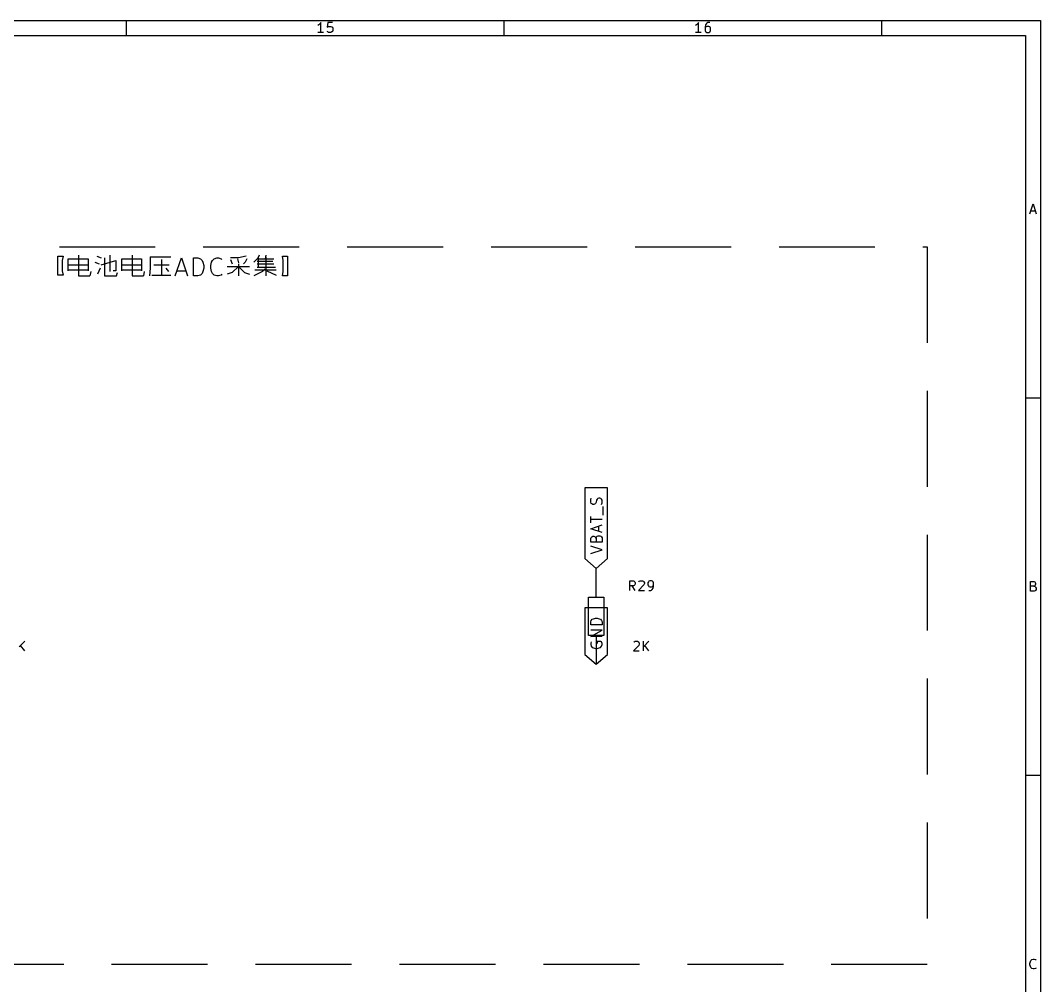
# Model space of a CAD drawing. Extents: x 0.4 to 37.4, y -23 to -0.4.
# Drawn here: x 27.4 to 32.72, y -5.43 to -0.39 of the extents above; entities that cross this region are included whole.
import ezdxf

# ---------------------------------------------------------------- set-up
doc = ezdxf.new("R2010")
doc.units = 0
doc.header["$MEASUREMENT"] = 0
doc.linetypes.add('DASHED', pattern=[0.75, 0.5, -0.25])
for name, color, linetype in [('BLUE3', 171, 'CONTINUOUS'), ('CYAN2', 4, 'CONTINUOUS'), ('GREEN3', 91, 'CONTINUOUS'), ('RED2', 1, 'CONTINUOUS')]:
    doc.layers.add(name, color=color, linetype=linetype)

msp = doc.modelspace()

# ---------------------------------------------------------------- linework, layer by layer
at = {"layer": 'BLUE3', "linetype": 'DASHED'}
for p, q in [((25.3535, -1.5748), (32.126, -1.5748)), ((32.126, -1.5748), (32.126, -5.315)), ((32.126, -5.315), (25.3535, -5.315))]:
    msp.add_line(p, q, dxfattribs=at)
at = {"layer": 'BLUE3', "linetype": 'CONTINUOUS'}
for p, q in [((27.5957, -1.6223), (27.6227, -1.6223)), ((27.5957, -1.7213), (27.5957, -1.6223)), ((27.6227, -1.6223), (27.6182, -1.6448)), ((27.6182, -1.6448), (27.6182, -1.6718)), ((27.6497, -1.6988), (27.6497, -1.6358)), ((27.6497, -1.6358), (27.7531, -1.6358)), ((27.7037, -1.6178), (27.7037, -1.7258)), ((27.7531, -1.6358), (27.7531, -1.6988)), ((27.7981, -1.6223), (27.8206, -1.6313)), ((27.8206, -1.6673), (27.8971, -1.6448)), ((27.8386, -1.6313), (27.8386, -1.7258)), ((27.8656, -1.6178), (27.8656, -1.7033)), ((27.8971, -1.6448), (27.8971, -1.6853)), ((27.9286, -1.6988), (27.9286, -1.6358)), ((27.9286, -1.6358), (28.0321, -1.6358)), ((27.9826, -1.6178), (27.9826, -1.7258)), ((28.0321, -1.6358), (28.0321, -1.6988)), ((28.0771, -1.6268), (28.1851, -1.6268)), ((28.0771, -1.6268), (28.0771, -1.6853)), ((28.1356, -1.6403), (28.1356, -1.7213)), ((28.2076, -1.7258), (28.2391, -1.6313)), ((28.2391, -1.6313), (28.2706, -1.7258)), ((28.3021, -1.7258), (28.3021, -1.6313)), ((28.3021, -1.6313), (28.3246, -1.6313)), ((28.3246, -1.6313), (28.3381, -1.6358)), ((28.3381, -1.6358), (28.3471, -1.6448)), ((28.3471, -1.6448), (28.3516, -1.6538)), ((28.3966, -1.6538), (28.4011, -1.6448)), ((28.4011, -1.6448), (28.4101, -1.6358)), ((28.4101, -1.6358), (28.4236, -1.6313)), ((28.4236, -1.6313), (28.4326, -1.6313)), ((28.4326, -1.6313), (28.4461, -1.6358)), ((28.4461, -1.6358), (28.4506, -1.6403)), ((28.5361, -1.6313), (28.4956, -1.6313)), ((28.4956, -1.6403), (28.5046, -1.6628)), ((28.5316, -1.6358), (28.5361, -1.6583)), ((28.5765, -1.6223), (28.5361, -1.6313)), ((28.581, -1.6358), (28.572, -1.6538)), ((28.6395, -1.6313), (28.617, -1.6538)), ((28.644, -1.6178), (28.635, -1.6403)), ((28.635, -1.6358), (28.7205, -1.6358)), ((28.6395, -1.6313), (28.6395, -1.6808)), ((28.68, -1.6178), (28.6755, -1.6358)), ((28.68, -1.6268), (28.68, -1.7258)), ((28.7655, -1.6223), (28.7925, -1.6223)), ((28.77, -1.6448), (28.7655, -1.6223)), ((28.77, -1.7033), (28.77, -1.6448)), ((28.7925, -1.6223), (28.7925, -1.7258)), ((27.6182, -1.6718), (27.6182, -1.6988)), ((27.6182, -1.6988), (27.6227, -1.7213)), ((27.6497, -1.6673), (27.7531, -1.6673)), ((27.6497, -1.6943), (27.7531, -1.6943)), ((27.7891, -1.6538), (27.8116, -1.6628)), ((27.8161, -1.6853), (27.8026, -1.7168)), ((27.8971, -1.6988), (27.8836, -1.6988)), ((27.8971, -1.6853), (27.8971, -1.6988)), ((27.9286, -1.6673), (28.0321, -1.6673)), ((27.9286, -1.6943), (28.0321, -1.6943)), ((28.0771, -1.6853), (28.0726, -1.7258)), ((28.0951, -1.6673), (28.1761, -1.6673)), ((28.1581, -1.6853), (28.1716, -1.7033)), ((28.2166, -1.6988), (28.2616, -1.6988)), ((28.3516, -1.6538), (28.3561, -1.6718)), ((28.3561, -1.6853), (28.3516, -1.7033)), ((28.3561, -1.6718), (28.3561, -1.6853)), ((28.3921, -1.6718), (28.3966, -1.6538)), ((28.3921, -1.6853), (28.3921, -1.6718)), ((28.3966, -1.7033), (28.3921, -1.6853)), ((28.4776, -1.6763), (28.5945, -1.6763)), ((28.5361, -1.6763), (28.5046, -1.7078)), ((28.5361, -1.6628), (28.5361, -1.7258)), ((28.5361, -1.6763), (28.5675, -1.7078)), ((28.572, -1.6538), (28.5631, -1.6628)), ((28.6215, -1.6943), (28.734, -1.6943)), ((28.635, -1.6493), (28.716, -1.6493)), ((28.635, -1.6628), (28.7205, -1.6628)), ((28.635, -1.6808), (28.7295, -1.6808)), ((28.6755, -1.6898), (28.662, -1.7033)), ((28.6845, -1.6988), (28.734, -1.7213)), ((27.6227, -1.7213), (27.5957, -1.7213)), ((27.7037, -1.7258), (27.7621, -1.7258)), ((27.7666, -1.7033), (27.7621, -1.7258)), ((27.8386, -1.7258), (27.9016, -1.7258)), ((27.9016, -1.7258), (27.9061, -1.7078)), ((27.9826, -1.7258), (28.0411, -1.7258)), ((28.0456, -1.7033), (28.0411, -1.7258)), ((28.0861, -1.7213), (28.1851, -1.7213)), ((28.3246, -1.7258), (28.3021, -1.7258)), ((28.3381, -1.7213), (28.3246, -1.7258)), ((28.3471, -1.7123), (28.3381, -1.7213)), ((28.3516, -1.7033), (28.3471, -1.7123)), ((28.4011, -1.7123), (28.3966, -1.7033)), ((28.4101, -1.7213), (28.4011, -1.7123)), ((28.4236, -1.7258), (28.4101, -1.7213)), ((28.4326, -1.7258), (28.4236, -1.7258)), ((28.4461, -1.7213), (28.4326, -1.7258)), ((28.4506, -1.7168), (28.4461, -1.7213)), ((28.5046, -1.7078), (28.4776, -1.7168)), ((28.5675, -1.7078), (28.5945, -1.7168)), ((28.662, -1.7033), (28.617, -1.7258)), ((28.7655, -1.7258), (28.77, -1.7033)), ((28.7925, -1.7258), (28.7655, -1.7258))]:
    msp.add_line(p, q, dxfattribs=at)
at = {"layer": 'CYAN2', "linetype": 'CONTINUOUS'}
for p, q in [((30.5755, -3.3653), (30.5755, -3.3153)), ((30.5755, -3.3153), (30.5946, -3.3153)), ((30.5946, -3.3415), (30.5755, -3.3415)), ((30.6041, -3.3653), (30.5874, -3.3415)), ((30.5946, -3.3153), (30.5993, -3.3177)), ((30.5993, -3.3391), (30.5946, -3.3415)), ((30.5993, -3.3177), (30.6017, -3.3201)), ((30.6017, -3.3368), (30.5993, -3.3391)), ((30.6017, -3.3201), (30.6041, -3.3248)), ((30.6041, -3.332), (30.6017, -3.3368)), ((30.6041, -3.3248), (30.6041, -3.332)), ((30.6493, -3.3368), (30.6207, -3.3653)), ((30.6231, -3.3201), (30.6255, -3.3177)), ((30.6255, -3.3177), (30.6303, -3.3153)), ((30.6303, -3.3153), (30.6422, -3.3153)), ((30.6422, -3.3153), (30.6469, -3.3177)), ((30.6469, -3.3177), (30.6493, -3.3201)), ((30.6493, -3.3201), (30.6517, -3.3248)), ((30.6517, -3.3296), (30.6493, -3.3368)), ((30.6517, -3.3248), (30.6517, -3.3296)), ((30.6731, -3.3201), (30.6707, -3.3248)), ((30.6707, -3.3248), (30.6707, -3.3368)), ((30.6707, -3.3368), (30.6731, -3.3415)), ((30.6755, -3.3177), (30.6731, -3.3201)), ((30.6731, -3.3415), (30.6755, -3.3439)), ((30.6803, -3.3153), (30.6755, -3.3177)), ((30.6755, -3.3439), (30.6803, -3.3463)), ((30.6898, -3.3153), (30.6803, -3.3153)), ((30.6803, -3.3463), (30.6898, -3.3463)), ((30.6946, -3.3177), (30.6898, -3.3153)), ((30.6898, -3.3463), (30.6946, -3.3439)), ((30.6969, -3.3201), (30.6946, -3.3177)), ((30.6946, -3.3439), (30.6969, -3.3415)), ((30.6993, -3.3248), (30.6969, -3.3201)), ((30.6969, -3.3415), (30.6993, -3.3368)), ((30.6969, -3.3534), (30.6993, -3.3439)), ((30.6993, -3.3439), (30.6993, -3.3248)), ((30.6207, -3.3653), (30.6517, -3.3653)), ((30.6755, -3.3653), (30.685, -3.3653)), ((30.685, -3.3653), (30.6898, -3.3629)), ((30.6898, -3.3629), (30.6922, -3.3606)), ((30.6922, -3.3606), (30.6969, -3.3534)), ((27.4231, -3.6303), (27.3946, -3.6589)), ((27.4231, -3.6803), (27.4017, -3.6517)), ((30.6231, -3.6517), (30.5946, -3.6803)), ((30.5969, -3.635), (30.5993, -3.6327)), ((30.5993, -3.6327), (30.6041, -3.6303)), ((30.6041, -3.6303), (30.616, -3.6303)), ((30.616, -3.6303), (30.6207, -3.6327)), ((30.6207, -3.6327), (30.6231, -3.635)), ((30.6231, -3.635), (30.6255, -3.6398)), ((30.6255, -3.6446), (30.6231, -3.6517)), ((30.6255, -3.6398), (30.6255, -3.6446)), ((30.6469, -3.6803), (30.6469, -3.6303)), ((30.6755, -3.6303), (30.6469, -3.6589)), ((30.6755, -3.6803), (30.6541, -3.6517)), ((30.5946, -3.6803), (30.6255, -3.6803))]:
    msp.add_line(p, q, dxfattribs=at)
at = {"layer": 'GREEN3', "linetype": 'CONTINUOUS'}
for p, q in [((30.4, -3.35), (30.4, -3.25)), ((30.4, -3.65), (30.4, -3.75))]:
    msp.add_line(p, q, dxfattribs=at)
at = {"layer": 'RED2', "linetype": 'CONTINUOUS'}
for p, q in [((0.3937, -0.3937), (32.7165, -0.3937)), ((27.9528, -0.4724), (27.9528, -0.3937)), ((28.9555, -0.4174), (28.9506, -0.4199)), ((28.9604, -0.4126), (28.9555, -0.4174)), ((28.9653, -0.4053), (28.9604, -0.4126)), ((28.9653, -0.4564), (28.9653, -0.4053)), ((29.0018, -0.4053), (28.9994, -0.4296)), ((29.0262, -0.4053), (29.0018, -0.4053)), ((29.0018, -0.4272), (29.0067, -0.4248)), ((29.0067, -0.4248), (29.0189, -0.4248)), ((29.0189, -0.4248), (29.0238, -0.4272)), ((29.9213, -0.4724), (29.9213, -0.3937)), ((30.924, -0.4174), (30.9191, -0.4199)), ((30.9289, -0.4126), (30.924, -0.4174)), ((30.9338, -0.4053), (30.9289, -0.4126)), ((30.9338, -0.4564), (30.9338, -0.4053)), ((30.9703, -0.4174), (30.9679, -0.4272)), ((30.9752, -0.4101), (30.9703, -0.4174)), ((30.9776, -0.4248), (30.9728, -0.4272)), ((30.9776, -0.4077), (30.9752, -0.4101)), ((30.9825, -0.4053), (30.9776, -0.4077)), ((30.9874, -0.4248), (30.9776, -0.4248)), ((30.9923, -0.4053), (30.9825, -0.4053)), ((30.9923, -0.4272), (30.9874, -0.4248)), ((31.8898, -0.4724), (31.8898, -0.3937)), ((32.7165, -0.3937), (32.7165, -22.9921)), ((0.4724, -0.4724), (32.6378, -0.4724)), ((28.9799, -0.4564), (28.9506, -0.4564)), ((28.9994, -0.4296), (29.0018, -0.4272)), ((29.0018, -0.454), (28.9994, -0.4516)), ((29.0067, -0.4564), (29.0018, -0.454)), ((29.0189, -0.4564), (29.0067, -0.4564)), ((29.0238, -0.454), (29.0189, -0.4564)), ((29.0238, -0.4272), (29.0262, -0.4296)), ((29.0262, -0.4516), (29.0238, -0.454)), ((29.0262, -0.4296), (29.0286, -0.4345)), ((29.0286, -0.4467), (29.0262, -0.4516)), ((29.0286, -0.4345), (29.0286, -0.4467)), ((30.9484, -0.4564), (30.9191, -0.4564)), ((30.9679, -0.4272), (30.9679, -0.4467)), ((30.9703, -0.4296), (30.9679, -0.4345)), ((30.9679, -0.4467), (30.9703, -0.4516)), ((30.9728, -0.4272), (30.9703, -0.4296)), ((30.9703, -0.4516), (30.9728, -0.454)), ((30.9728, -0.454), (30.9776, -0.4564)), ((30.9776, -0.4564), (30.9874, -0.4564)), ((30.9874, -0.4564), (30.9923, -0.454)), ((30.9947, -0.4296), (30.9923, -0.4272)), ((30.9923, -0.454), (30.9947, -0.4516)), ((30.9971, -0.4345), (30.9947, -0.4296)), ((30.9947, -0.4516), (30.9971, -0.4467)), ((30.9971, -0.4467), (30.9971, -0.4345)), ((32.6378, -0.4724), (32.6378, -22.9134)), ((32.6601, -1.4013), (32.6772, -1.3501)), ((32.6772, -1.3501), (32.6942, -1.4013)), ((32.665, -1.3867), (32.6894, -1.3867)), ((32.7165, -2.3622), (32.6378, -2.3622)), ((30.4, -2.8298), (30.3409, -2.8298)), ((30.3409, -2.8298), (30.3409, -3.1983)), ((30.4591, -2.8298), (30.4, -2.8298)), ((30.4591, -3.1983), (30.4591, -2.8298)), ((30.3721, -2.8919), (30.3749, -2.8834)), ((30.3721, -2.9059), (30.3721, -2.8919)), ((30.3749, -2.9116), (30.3721, -2.9059)), ((30.3777, -2.9144), (30.3749, -2.9116)), ((30.3833, -2.9172), (30.3777, -2.9144)), ((30.389, -2.9172), (30.3833, -2.9172)), ((30.3946, -2.9144), (30.389, -2.9172)), ((30.3974, -2.9116), (30.3946, -2.9144)), ((30.4002, -2.9059), (30.3974, -2.9116)), ((30.403, -2.8947), (30.4002, -2.9059)), ((30.4058, -2.8891), (30.403, -2.8947)), ((30.4087, -2.8862), (30.4058, -2.8891)), ((30.4143, -2.8834), (30.4087, -2.8862)), ((30.4199, -2.8834), (30.4143, -2.8834)), ((30.4255, -2.8862), (30.4199, -2.8834)), ((30.4283, -2.8891), (30.4255, -2.8862)), ((30.4312, -2.8947), (30.4283, -2.8891)), ((30.4283, -2.9172), (30.4312, -2.9087)), ((30.4312, -2.9087), (30.4312, -2.8947)), ((30.4368, -2.9734), (30.4368, -2.9284)), ((30.3721, -3.0128), (30.3721, -2.979)), ((30.4312, -2.9959), (30.3721, -2.9959)), ((30.3721, -3.0437), (30.4312, -3.024)), ((30.4143, -3.0578), (30.4143, -3.0297)), ((30.4312, -3.0634), (30.3721, -3.0437)), ((30.3777, -3.0859), (30.3833, -3.0831)), ((30.3833, -3.0831), (30.389, -3.0831)), ((30.389, -3.0831), (30.3946, -3.0859)), ((30.403, -3.0859), (30.4058, -3.0831)), ((30.4058, -3.0831), (30.4115, -3.0803)), ((30.4115, -3.0803), (30.4199, -3.0803)), ((30.4199, -3.0803), (30.4255, -3.0831)), ((30.4255, -3.0831), (30.4283, -3.0859)), ((30.3721, -3.0943), (30.3749, -3.0887)), ((30.3721, -3.114), (30.3721, -3.0943)), ((30.4312, -3.114), (30.3721, -3.114)), ((30.4312, -3.1534), (30.3721, -3.1337)), ((30.3749, -3.0887), (30.3777, -3.0859)), ((30.3946, -3.0859), (30.3974, -3.0887)), ((30.3974, -3.0887), (30.4002, -3.0943)), ((30.4002, -3.0943), (30.403, -3.0859)), ((30.4002, -3.0943), (30.4002, -3.114)), ((30.4283, -3.0859), (30.4312, -3.0915)), ((30.4312, -3.0915), (30.4312, -3.114)), ((30.3721, -3.1731), (30.4312, -3.1534)), ((30.3409, -3.1983), (30.4, -3.25)), ((30.4, -3.25), (30.4591, -3.1983)), ((32.6638, -3.3698), (32.6638, -3.3186)), ((32.6638, -3.3186), (32.6808, -3.3186)), ((32.6808, -3.343), (32.6638, -3.343)), ((32.6808, -3.3186), (32.6857, -3.3211)), ((32.6857, -3.3406), (32.6808, -3.343)), ((32.6808, -3.343), (32.6881, -3.3455)), ((32.6857, -3.3211), (32.6881, -3.3235)), ((32.6881, -3.3381), (32.6857, -3.3406)), ((32.6881, -3.3235), (32.6906, -3.3284)), ((32.6906, -3.3333), (32.6881, -3.3381)), ((32.6881, -3.3455), (32.6906, -3.3479)), ((32.6906, -3.3284), (32.6906, -3.3333)), ((32.6906, -3.3479), (32.693, -3.3528)), ((30.36, -3.6), (30.36, -3.4)), ((30.36, -3.4), (30.44, -3.4)), ((30.4, -3.4), (30.4, -3.35)), ((30.44, -3.4), (30.44, -3.6)), ((32.6833, -3.3698), (32.6638, -3.3698)), ((32.6881, -3.3674), (32.6833, -3.3698)), ((32.6906, -3.365), (32.6881, -3.3674)), ((32.693, -3.3601), (32.6906, -3.365)), ((32.693, -3.3528), (32.693, -3.3601)), ((30.4, -3.4563), (30.3409, -3.4563)), ((30.3409, -3.4563), (30.3409, -3.6983)), ((30.4591, -3.4563), (30.4, -3.4563)), ((30.4591, -3.6983), (30.4591, -3.4563)), ((30.3721, -3.5297), (30.3749, -3.5212)), ((30.3721, -3.5437), (30.3721, -3.5297)), ((30.4312, -3.5437), (30.3721, -3.5437)), ((30.3749, -3.5212), (30.3805, -3.5156)), ((30.3805, -3.5156), (30.3862, -3.5128)), ((30.3862, -3.5128), (30.3974, -3.51)), ((30.3974, -3.51), (30.4058, -3.51)), ((30.4058, -3.51), (30.4171, -3.5128)), ((30.4171, -3.5128), (30.4227, -3.5156)), ((30.4227, -3.5156), (30.4283, -3.5212)), ((30.4283, -3.5212), (30.4312, -3.5297)), ((30.4312, -3.5297), (30.4312, -3.5437)), ((30.44, -3.6), (30.36, -3.6)), ((30.3721, -3.6056), (30.4312, -3.5718)), ((30.4312, -3.5718), (30.3721, -3.5718)), ((30.4312, -3.6056), (30.3721, -3.6056)), ((30.4, -3.6), (30.4, -3.65)), ((30.3749, -3.6337), (30.3721, -3.6393)), ((30.3721, -3.6393), (30.3721, -3.6478)), ((30.3721, -3.6478), (30.3749, -3.6562)), ((30.3749, -3.6562), (30.3805, -3.6618)), ((30.3805, -3.6618), (30.3862, -3.6646)), ((30.3862, -3.6646), (30.3974, -3.6675)), ((30.3974, -3.6675), (30.4058, -3.6675)), ((30.4255, -3.6309), (30.4058, -3.6309)), ((30.4058, -3.6309), (30.4058, -3.6421)), ((30.4058, -3.6675), (30.4171, -3.6646)), ((30.4171, -3.6646), (30.4227, -3.6618)), ((30.4227, -3.6618), (30.4283, -3.6562)), ((30.4283, -3.6337), (30.4255, -3.6309)), ((30.4312, -3.6421), (30.4283, -3.6337)), ((30.4283, -3.6562), (30.4312, -3.6478)), ((30.4312, -3.6478), (30.4312, -3.6421)), ((30.3409, -3.6983), (30.4, -3.75)), ((30.4, -3.75), (30.4591, -3.6983)), ((32.7165, -4.3307), (32.6378, -4.3307)), ((32.6613, -5.3091), (32.6638, -5.2993)), ((32.6613, -5.3164), (32.6613, -5.3091)), ((32.6638, -5.2993), (32.6662, -5.2945)), ((32.6662, -5.2945), (32.6711, -5.2896)), ((32.6711, -5.2896), (32.6784, -5.2872)), ((32.6784, -5.2872), (32.6833, -5.2872)), ((32.6833, -5.2872), (32.6906, -5.2896)), ((32.6906, -5.2896), (32.693, -5.292)), ((32.6638, -5.3261), (32.6613, -5.3164)), ((32.6662, -5.331), (32.6638, -5.3261)), ((32.6711, -5.3359), (32.6662, -5.331)), ((32.6784, -5.3383), (32.6711, -5.3359)), ((32.6833, -5.3383), (32.6784, -5.3383)), ((32.6906, -5.3359), (32.6833, -5.3383)), ((32.693, -5.3335), (32.6906, -5.3359))]:
    msp.add_line(p, q, dxfattribs=at)

doc.saveas('drawing.dxf')
